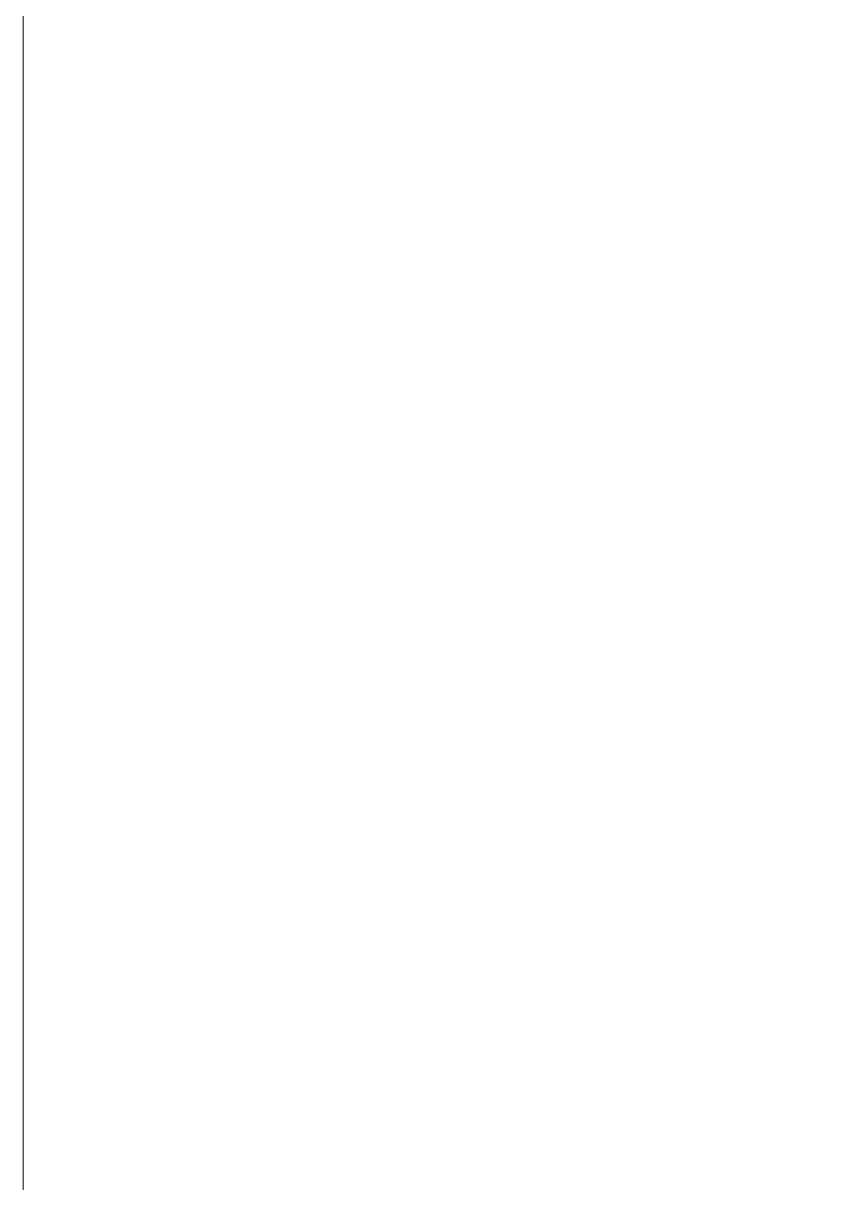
# Model space of a CAD drawing. Header units: millimetres. Extents: x -177800 to -26107, y -132450 to -18386.
# Drawn here: x -160711.37 to -160680.71, y -129438.34 to -129395.08 of the extents above; entities that cross this region are included whole.
import ezdxf

# ---------------------------------------------------------------- set-up
doc = ezdxf.new("R2010")
doc.units = ezdxf.units.MM
doc.layers.add('0-1', color=7, linetype='Continuous', lineweight=5)
doc.layers.add('A-_WALL----_E', color=6, linetype='Continuous', lineweight=9, true_color=0xff00ff)
doc.layers.add('A-_WALL----_H-2', color=9, linetype='Continuous', lineweight=9, true_color=0x808080)

# ---------------------------------------------------------------- blocks, each defined once
blk = doc.blocks.new('1599_DB_A_BLK3_1STGD_R21_rvt-1-BLK 2 UPPER ROOF PLAN')
at = {"layer": 'A-_WALL----_H-2'}
h = blk.add_hatch(dxfattribs=at)
h.set_pattern_fill('FP_5', color=256, style=0, pattern_type=2)
h.set_pattern_definition([(0, (0, 0), (1016, 254), [83.82, -678.18, 83.82, -678.18, -4064]), (0, (0, 0), (1016, 254), [-1524, 83.82, -1440.18, 83.82, -678.18, -1778]), (0, (0, 0), (1016, 254), [-3810, 83.82, -424.18, 83.82, -1186.18]), (120, (381, 127), (-727.97045, 752.8818), [83.82, -678.18, 83.82, -678.18, -4064]), (120, (381, 127), (-727.97045, 752.8818), [-1524, 83.82, -1440.18, 83.82, -678.18, -1778]), (120, (381, 127), (-727.97045, 752.8818), [-3810, 83.82, -424.18, 83.82, -1186.18]), (240, (508, 635), (-288.02955, -1006.8818), [83.82, -678.18, 83.82, -678.18, -4064]), (240, (508, 635), (-288.02955, -1006.8818), [-1524, 83.82, -1440.18, 83.82, -678.18, -1778]), (240, (508, 635), (-288.02955, -1006.8818), [-3810, 83.82, -424.18, 83.82, -1186.18])])
h.paths.add_polyline_path([(-160711.372, -130277.373), (-160611.372, -130277.373), (-160611.372, -130252.373), (-160711.372, -130252.373)])
h.paths.add_polyline_path([(-160711.372, -129552.373), (-160611.372, -129552.373), (-160611.372, -129352.373), (-160711.372, -129352.373), (-160711.372, -129454.682)])
h.paths.add_polyline_path([(-160611.372, -128152.373), (-160611.372, -124302.373), (-160711.372, -124302.373), (-160711.372, -128152.373)])
h.paths.add_polyline_path([(-160679.03, -123602.373), (-160611.372, -123602.373), (-160611.372, -121127.373), (-160711.372, -121127.373), (-160711.372, -123602.373)])
at = {"layer": 'A-_WALL----_E'}
blk.add_line((-160711.372, -129352.373), (-160711.372, -129552.373), dxfattribs=at)

msp = doc.modelspace()

# ---------------------------------------------------------------- block references
at = {"layer": '0-1'}
msp.add_blockref('1599_DB_A_BLK3_1STGD_R21_rvt-1-BLK 2 UPPER ROOF PLAN', (0, 0), dxfattribs=at)

doc.saveas('drawing.dxf')
